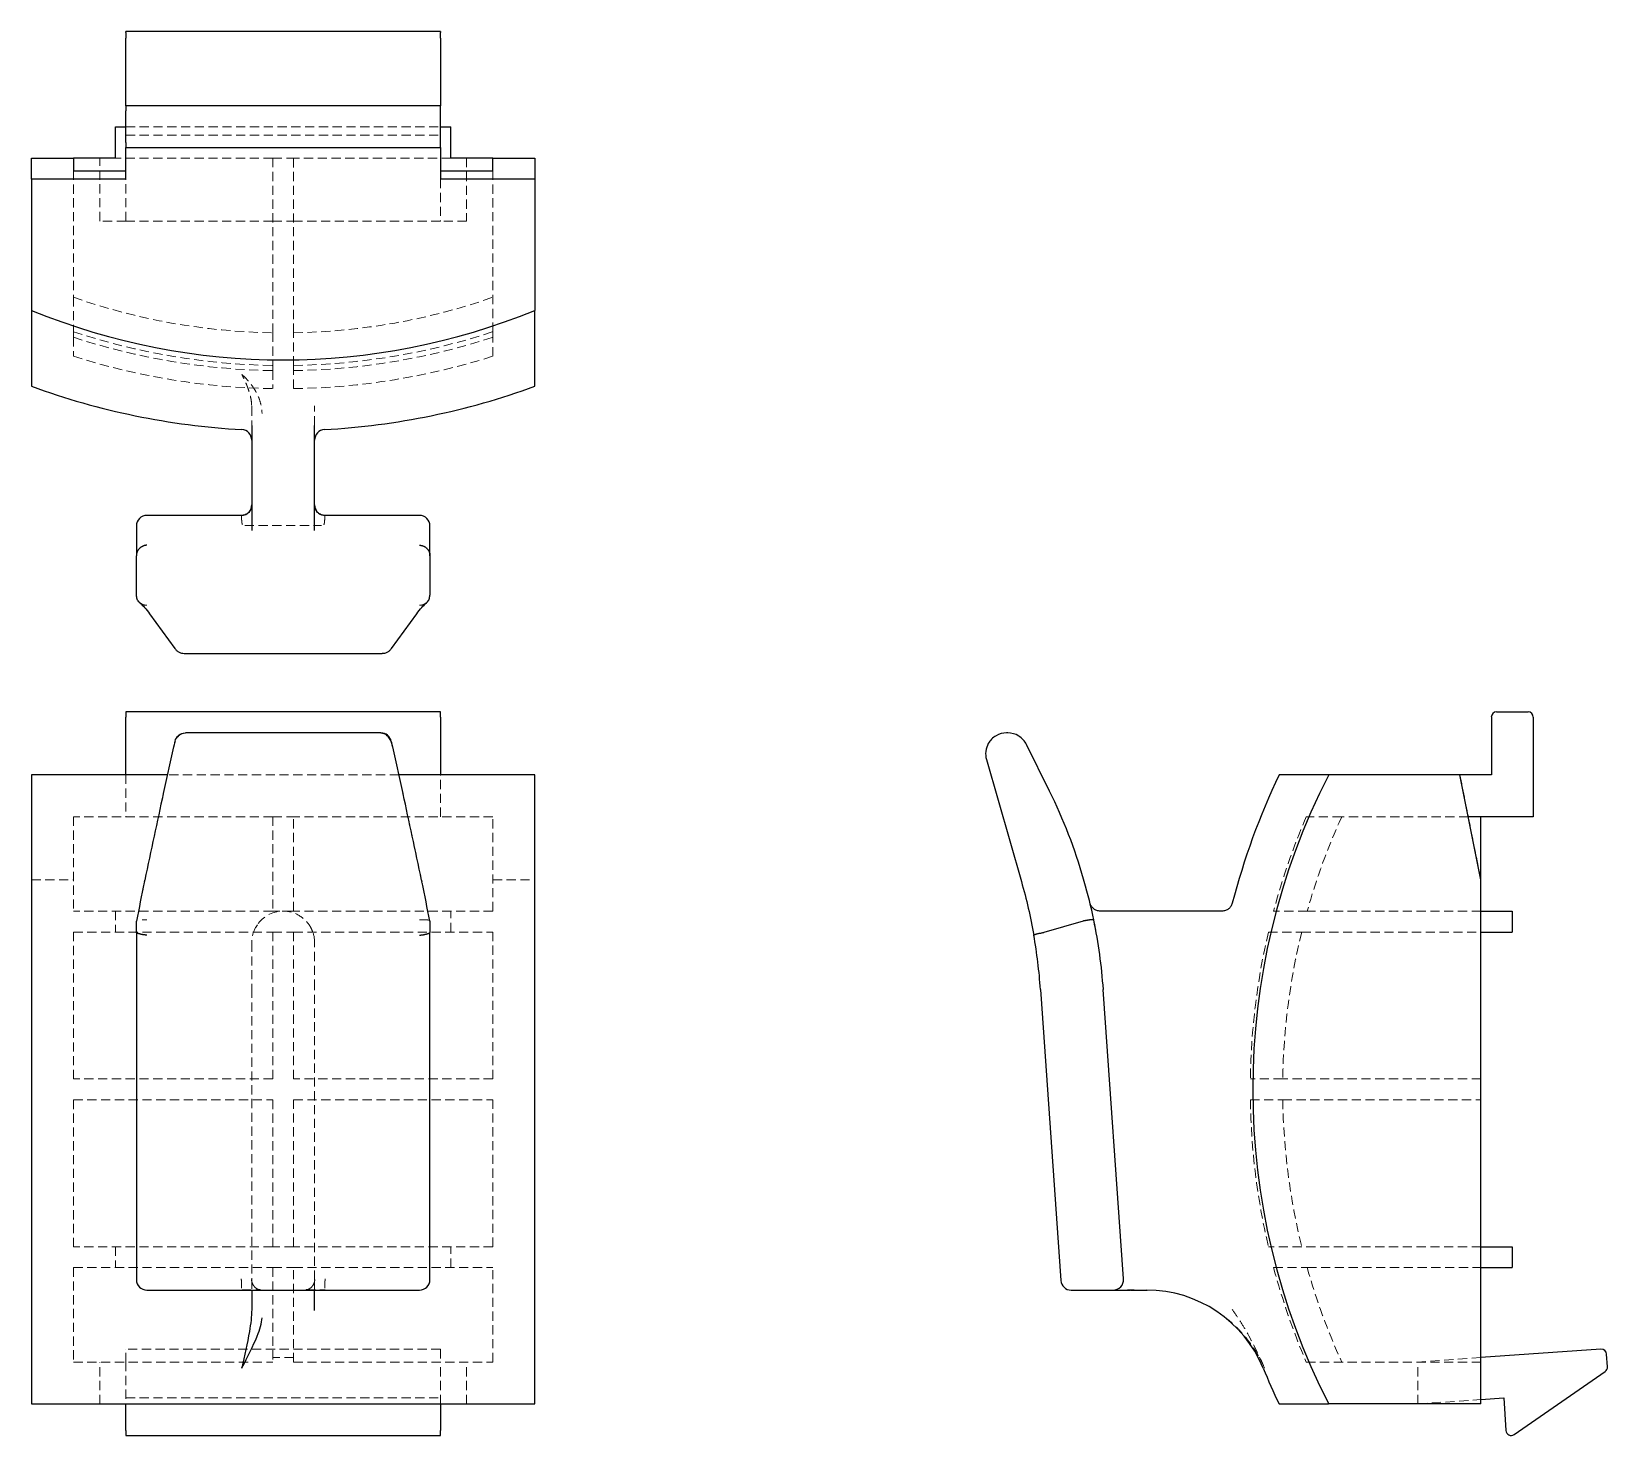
# Model space of a CAD drawing. Header units: millimetres. Extents: x 48 to 266, y 7 to 201.
import ezdxf

# ---------------------------------------------------------------- set-up
doc = ezdxf.new("R2010")
doc.units = ezdxf.units.MM
doc.linetypes.add('HIDDEN', pattern=[1.905, 1.27, -0.635])

msp = doc.modelspace()

# ---------------------------------------------------------------- linework, layer by layer
at = {"color": 7, "linetype": 'Continuous', "lineweight": 25}
for p, q in [((104.74, 201.03), (61.26, 201.03)), ((61.26, 200.9), (61.26, 201.03)), ((61.26, 201.03), (61.26, 201.03)), ((61.26, 200.9), (61.26, 200.13)), ((104.74, 201.03), (104.74, 200.9)), ((104.74, 201.03), (104.74, 201.03)), ((104.74, 200.13), (104.74, 200.9)), ((61.26, 190.77), (61.26, 200.13)), ((104.74, 200.13), (104.74, 190.77)), ((104.74, 190.77), (61.26, 190.77)), ((61.26, 190.77), (61.26, 190.05)), ((61.26, 185.7), (61.26, 190.05)), ((104.74, 190.05), (104.74, 190.77)), ((104.74, 185.7), (104.74, 190.05)), ((59.81, 187.87), (61.26, 187.87)), ((59.81, 183.53), (59.81, 187.87)), ((104.74, 187.87), (106.19, 187.87)), ((106.19, 183.53), (106.19, 187.87)), ((61.26, 185.7), (61.26, 184.98)), ((104.74, 184.98), (104.74, 185.7)), ((48.22, 180.63), (48.22, 183.53)), ((48.22, 183.53), (54.02, 183.53)), ((54.02, 183.53), (54.02, 181.79)), ((59.81, 183.53), (54.02, 183.53)), ((61.26, 184.98), (104.74, 184.98)), ((61.26, 180.63), (61.26, 184.98)), ((104.74, 184.98), (104.74, 180.63)), ((111.98, 183.53), (106.19, 183.53)), ((111.98, 181.79), (111.98, 183.53)), ((111.98, 183.53), (117.78, 183.53)), ((117.78, 183.53), (117.78, 180.63)), ((54.02, 181.79), (61.26, 181.79)), ((104.74, 181.79), (111.98, 181.79)), ((48.22, 180.63), (48.22, 162.49)), ((61.26, 180.63), (48.22, 180.63)), ((117.78, 180.63), (104.74, 180.63)), ((117.78, 180.63), (117.78, 162.49)), ((48.22, 162.49), (48.22, 152)), ((117.78, 152), (117.78, 162.49)), ((78.65, 146.59), (78.65, 132.07)), ((87.35, 132.07), (87.35, 146.59)), ((77.21, 134.15), (64.16, 134.15)), ((101.84, 134.15), (88.79, 134.15)), ((62.71, 132.7), (62.71, 129.9)), ((103.29, 129.9), (103.29, 132.7)), ((62.71, 129.9), (62.71, 128.58)), ((62.71, 123.14), (62.71, 128.56)), ((103.29, 128.58), (103.29, 129.9)), ((103.29, 128.56), (103.29, 123.14)), ((64.54, 120.57), (68.04, 115.74)), ((97.96, 115.74), (101.46, 120.57)), ((69.3, 115.08), (96.7, 115.08)), ((104.74, 107), (61.26, 107)), ((61.26, 107), (61.26, 106.28)), ((104.74, 106.28), (104.74, 107)), ((250.7, 107), (255.05, 107)), ((61.26, 98.31), (61.26, 106.28)), ((104.74, 106.28), (104.74, 98.31)), ((249.98, 106.28), (249.98, 98.31)), ((255.77, 106.28), (255.77, 92.51)), ((69.5, 104.1), (69.49, 104.1)), ((96.5, 104.1), (69.5, 104.1)), ((96.51, 104.1), (96.5, 104.1)), ((96.53, 104.05), (96.51, 104.1)), ((183.13, 104.1), (182.98, 104.1)), ((188.92, 96.04), (185.73, 102.49)), ((67.85, 102.16), (66.43, 95.71)), ((99.57, 95.71), (98.15, 102.16)), ((180.2, 100.4), (185.02, 83.56)), ((48.22, 98.31), (48.22, 11.36)), ((67, 98.31), (48.22, 98.31)), ((117.78, 98.31), (99, 98.31)), ((117.78, 11.36), (117.78, 98.31)), ((227.49, 98.31), (220.64, 98.31)), ((245.63, 98.31), (227.49, 98.31)), ((248.53, 83.81), (245.63, 98.31)), ((249.98, 98.31), (245.63, 98.31)), ((255.77, 92.51), (246.79, 92.51)), ((248.53, 83.81), (248.53, 92.51)), ((63.88, 83.77), (63.81, 83.46)), ((102.19, 83.46), (102.12, 83.77)), ((193.72, 83.56), (193.63, 83.88)), ((248.53, 11.36), (248.53, 83.81)), ((212.76, 79.47), (195.92, 79.47)), ((248.53, 79.47), (252.87, 79.47)), ((252.87, 79.47), (252.87, 76.57)), ((62.71, 76.53), (62.71, 78.09)), ((62.71, 76.53), (62.71, 68.75)), ((103.29, 78.09), (103.29, 76.53)), ((103.29, 68.75), (103.29, 76.53)), ((193.56, 78.09), (188.14, 76.53)), ((248.53, 76.57), (252.87, 76.57)), ((62.71, 68.75), (62.71, 28.54)), ((103.29, 28.54), (103.29, 68.75)), ((187.66, 68.64), (190.47, 28.44)), ((199.15, 28.64), (196.35, 68.64)), ((248.53, 33.09), (252.87, 33.09)), ((252.87, 33.09), (252.87, 30.2)), ((248.53, 30.2), (252.87, 30.2)), ((64.16, 27.09), (101.84, 27.09)), ((191.91, 27.09), (197.7, 27.09)), ((199.16, 27.1), (199.34, 27.1)), ((200.15, 27.09), (200.61, 27.09)), ((200.61, 27.09), (202.4, 27.09)), ((87.35, 24.28), (87.35, 24.42)), ((265.13, 18.92), (248.53, 17.76)), ((266.03, 16.49), (265.9, 18.25)), ((253.14, 7.13), (265.72, 15.85)), ((48.22, 11.36), (117.78, 11.36)), ((61.26, 7.67), (61.26, 11.36)), ((104.74, 11.36), (104.74, 7.67)), ((220.64, 11.36), (227.49, 11.36)), ((248.53, 11.36), (227.49, 11.36)), ((248.53, 11.97), (251.69, 12.19)), ((251.69, 12.19), (252, 7.67)), ((61.26, 7.67), (61.26, 7)), ((61.26, 7), (104.74, 7)), ((104.74, 7), (104.74, 7.67))]:
    msp.add_line(p, q, dxfattribs=at)
at = {"color": 7, "linetype": 'HIDDEN', "lineweight": 18}
for p, q in [((61.26, 187.87), (104.74, 187.87)), ((61.26, 186.69), (104.74, 186.69)), ((57.64, 174.83), (57.64, 183.53)), ((81.55, 183.53), (59.81, 183.53)), ((81.55, 183.53), (81.55, 159.39)), ((81.55, 183.53), (84.45, 183.53)), ((84.45, 159.39), (84.45, 183.53)), ((106.19, 183.53), (84.45, 183.53)), ((108.36, 183.53), (108.36, 174.83)), ((54.02, 181.79), (54.02, 164.29)), ((111.98, 181.79), (111.98, 164.29)), ((61.26, 174.83), (61.26, 180.63)), ((104.74, 180.63), (104.74, 174.83)), ((61.26, 174.83), (57.64, 174.83)), ((81.55, 174.83), (61.26, 174.83)), ((81.55, 174.83), (84.45, 174.83)), ((104.74, 174.83), (84.45, 174.83)), ((108.36, 174.83), (104.74, 174.83)), ((54.02, 164.29), (54.02, 159.53)), ((111.98, 159.53), (111.98, 164.29)), ((54.02, 159.53), (54.02, 158.77)), ((81.55, 159.39), (81.55, 154.88)), ((84.45, 154.88), (84.45, 159.39)), ((111.98, 158.77), (111.98, 159.53)), ((81.55, 154.88), (81.55, 154.16)), ((84.45, 154.88), (84.45, 154.16)), ((81.55, 154.16), (81.55, 151.67)), ((84.45, 151.67), (84.45, 154.16)), ((78.65, 149.17), (78.65, 149.28)), ((78.65, 149.17), (78.65, 146.59)), ((87.35, 149.28), (87.35, 149.17)), ((87.35, 146.59), (87.35, 149.17)), ((77.69, 132.74), (88.31, 132.74)), ((62.71, 128.56), (62.71, 128.58)), ((103.29, 128.58), (103.29, 128.56)), ((67.86, 102.15), (67.91, 102.24)), ((61.26, 98.31), (61.26, 92.51)), ((99, 98.31), (67, 98.31)), ((104.74, 92.51), (104.74, 98.31)), ((245.63, 98.31), (227.49, 98.31)), ((245.63, 98.31), (249.98, 98.31)), ((245.63, 98.31), (246.79, 92.51)), ((99.56, 95.7), (99.51, 95.79)), ((81.55, 92.51), (54.02, 92.51)), ((54.02, 92.51), (54.02, 79.47)), ((81.55, 92.51), (81.55, 79.47)), ((81.55, 92.51), (84.45, 92.51)), ((84.45, 79.47), (84.45, 92.51)), ((111.98, 92.51), (84.45, 92.51)), ((111.98, 79.47), (111.98, 92.51)), ((229.29, 92.51), (224.39, 92.51)), ((246.79, 92.51), (229.29, 92.51)), ((248.53, 83.81), (246.79, 92.51)), ((48.22, 83.81), (54.02, 83.81)), ((63.85, 83.52), (62.74, 78.14)), ((63.89, 83.77), (63.94, 83.83)), ((102.17, 83.45), (102.13, 83.51)), ((103.26, 78.14), (102.15, 83.52)), ((111.98, 83.81), (117.78, 83.81)), ((248.53, 79.47), (248.53, 83.81)), ((81.55, 79.47), (54.02, 79.47)), ((59.81, 79.47), (59.81, 76.57)), ((84.45, 79.47), (81.55, 79.47)), ((111.98, 79.47), (84.45, 79.47)), ((106.19, 76.57), (106.19, 79.47)), ((224.53, 79.47), (219.88, 79.47)), ((248.53, 79.47), (224.53, 79.47)), ((248.53, 79.47), (248.53, 76.57)), ((54.02, 76.57), (81.55, 76.57)), ((62.76, 78.15), (62.71, 78.09)), ((79.18, 77.17), (79.43, 77.59)), ((81.55, 76.57), (81.55, 56.28)), ((81.55, 76.57), (84.45, 76.57)), ((84.45, 56.28), (84.45, 76.57)), ((84.45, 76.57), (111.98, 76.57)), ((103.24, 78.15), (103.29, 78.09)), ((219.16, 76.57), (223.77, 76.57)), ((223.77, 76.57), (248.53, 76.57)), ((248.53, 56.28), (248.53, 76.57)), ((78.65, 75.12), (78.65, 68.75)), ((87.35, 68.75), (87.35, 75.12)), ((78.65, 68.75), (78.65, 28.54)), ((87.35, 28.54), (87.35, 68.75)), ((81.55, 56.28), (54.02, 56.28)), ((111.98, 56.28), (84.45, 56.28)), ((221.15, 56.28), (216.67, 56.28)), ((248.53, 56.28), (221.15, 56.28)), ((54.02, 53.38), (81.55, 53.38)), ((81.55, 53.38), (81.55, 33.09)), ((84.45, 53.38), (111.98, 53.38)), ((84.45, 33.09), (84.45, 53.38)), ((216.67, 53.38), (221.15, 53.38)), ((221.15, 53.38), (248.53, 53.38)), ((248.53, 33.09), (248.53, 53.38)), ((81.55, 33.09), (54.02, 33.09)), ((59.81, 33.09), (59.81, 30.2)), ((84.45, 33.09), (81.55, 33.09)), ((111.98, 33.09), (84.45, 33.09)), ((106.19, 30.2), (106.19, 33.09)), ((223.77, 33.09), (219.16, 33.09)), ((248.53, 33.09), (223.77, 33.09)), ((248.53, 33.09), (248.53, 30.2)), ((54.02, 30.2), (81.55, 30.2)), ((54.02, 30.2), (54.02, 17.15)), ((78.62, 28.56), (78.65, 28.54)), ((81.55, 30.2), (81.55, 17.15)), ((81.55, 30.2), (84.45, 30.2)), ((84.45, 30.2), (111.98, 30.2)), ((84.45, 17.15), (84.45, 30.2)), ((87.35, 28.54), (87.38, 28.56)), ((111.98, 17.15), (111.98, 30.2)), ((219.88, 30.2), (224.53, 30.2)), ((224.53, 30.2), (248.53, 30.2)), ((248.53, 17.76), (248.53, 30.2)), ((77.69, 27.09), (88.31, 27.09)), ((199.26, 27.09), (200.15, 27.09)), ((61.26, 17.15), (61.26, 18.92)), ((61.26, 18.92), (61.26, 18.92)), ((104.74, 18.92), (61.26, 18.92)), ((84.45, 17.76), (81.55, 17.76)), ((104.74, 18.92), (104.74, 17.15)), ((104.74, 18.92), (104.74, 18.92)), ((248.53, 17.76), (239.83, 17.15)), ((248.53, 17.76), (239.83, 17.15)), ((248.53, 17.76), (248.53, 17.15)), ((54.02, 17.15), (81.55, 17.15)), ((57.64, 11.36), (57.64, 17.15)), ((61.26, 17.15), (61.26, 11.36)), ((84.45, 17.15), (111.98, 17.15)), ((104.74, 11.36), (104.74, 17.15)), ((108.36, 11.36), (108.36, 17.15)), ((224.39, 17.15), (229.29, 17.15)), ((248.53, 17.15), (229.29, 17.15)), ((239.83, 11.36), (239.83, 17.15)), ((248.53, 17.15), (248.53, 11.36)), ((61.26, 12.19), (104.74, 12.19)), ((239.83, 11.36), (248.53, 11.97))]:
    msp.add_line(p, q, dxfattribs=at)
at = {"color": 7, "linetype": 'HIDDEN', "lineweight": 18, "flags": 128}
for points in [[(54.02, 158.77), (54.02, 158.2), (54.02, 157.69), (54.02, 157.26), (54.02, 156.89), (54.02, 156.6), (54.02, 156.38), (54.02, 156.23), (54.02, 156.15)], [(111.98, 156.15), (111.98, 156.23), (111.98, 156.38), (111.98, 156.6), (111.98, 156.89), (111.98, 157.26), (111.98, 157.69), (111.98, 158.2), (111.98, 158.77)], [(54.02, 76.57), (54.02, 74.07), (54.02, 71.56), (54.02, 69.03), (54.02, 66.5), (54.02, 63.95), (54.02, 61.4), (54.02, 58.84), (54.02, 56.28)], [(111.98, 56.28), (111.98, 58.84), (111.98, 61.4), (111.98, 63.95), (111.98, 66.5), (111.98, 69.03), (111.98, 71.56), (111.98, 74.07), (111.98, 76.57)], [(54.02, 53.38), (54.02, 50.82), (54.02, 48.26), (54.02, 45.71), (54.02, 43.16), (54.02, 40.63), (54.02, 38.1), (54.02, 35.59), (54.02, 33.09)], [(111.98, 33.09), (111.98, 35.59), (111.98, 38.1), (111.98, 40.63), (111.98, 43.16), (111.98, 45.71), (111.98, 48.26), (111.98, 50.82), (111.98, 53.38)]]:
    msp.add_lwpolyline(points, dxfattribs=at)
at = {"color": 7, "linetype": 'HIDDEN', "lineweight": 18}
for centre, radius, start, end in [((83, 247.29), 87.91, 250.75, 269.0555), ((83, 247.29), 87.91, 270.9445, 289.25), ((83, 247.29), 92.42, 251.7229, 269.1015), ((83, 247.29), 92.42, 270.8985, 288.2771), ((83, 247.29), 93.14, 251.87, 269.1085), ((83, 247.29), 93.14, 270.8915, 288.13), ((83, 247.29), 95.63, 252.3582, 269.1317), ((83, 247.29), 95.63, 270.8683, 287.6418), ((312.29, 54.83), 95.63, 156.7973, 165.072), ((312.29, 54.83), 91.15, 155.5829, 164.3188), ((312.29, 54.83), 95.63, 166.8619, 179.1317), ((312.29, 54.83), 91.15, 166.2028, 179.089), ((312.29, 54.83), 95.63, 180.8683, 193.1381), ((312.29, 54.83), 91.15, 180.911, 193.7972), ((312.29, 54.83), 95.63, 194.928, 203.2027), ((312.29, 54.83), 91.15, 195.6812, 204.4171)]:
    msp.add_arc(centre, radius, start, end, dxfattribs=at)
at = {"color": 7, "linetype": 'Continuous', "lineweight": 25}
for centre, radius, start, end in [((83, 247.29), 91.65, 247.6989, 292.3011), ((83, 247.29), 101.44, 249.949, 266.7704), ((83, 247.29), 101.44, 273.2296, 290.051), ((77.2, 144.56), 1.45, 360, 86.7704), ((88.8, 144.56), 1.45, 93.2296, 180), ((64.16, 132.7), 1.45, 90, 180), ((101.84, 132.7), 1.45, 0, 90), ((250.7, 106.28), 0.725, 90, 180), ((255.05, 106.28), 0.725, 0, 90), ((312.29, 54.83), 101.44, 154.6231, 165.3145), ((312.29, 54.83), 95.29, 152.8563, 207.1437), ((124.07, 63.59), 72.46, 11.669, 16), ((124.07, 63.59), 72.46, 4, 11.669), ((115.38, 63.59), 72.46, 4, 9.9737), ((64.16, 28.54), 1.45, 180, 270), ((101.84, 28.54), 1.45, 270, 0), ((191.91, 28.54), 1.45, 184, 270), ((197.7, 28.54), 1.45, 270, 4), ((202.36, 9.7), 17.39, 22.3201, 90), ((265.18, 18.2), 0.725, 4, 94), ((312.29, 54.83), 101.44, 202.3201, 205.3769), ((265.3, 16.44), 0.725, 304.7242, 4), ((252.72, 7.72), 0.725, 184, 304.7242)]:
    msp.add_arc(centre, radius, start, end, dxfattribs=at)
for centre, major_axis, start_param, end_param in [((67.79, 101.48), (0.28, 1.45), 0.010249, 1.121562), ((98.21, 101.48), (-0.28, 1.45), 5.161623, 6.272936), ((63.88, 64.18), (13.69, 71), 1.121562, 1.301793), ((102.12, 64.18), (-13.69, 71), 4.981392, 5.161623), ((63.81, 63.86), (13.69, 71), 1.301793, 1.379371), ((102.19, 63.86), (-13.69, 71), 4.903815, 4.981392)]:
    msp.add_ellipse(centre, major_axis=major_axis, ratio=0.053157, start_param=start_param, end_param=end_param, dxfattribs=at)
at = {"color": 7, "linetype": 'HIDDEN', "lineweight": 18}
for points, knots in [([(78.64, 149.4), (78.63, 149.57), (78.61, 150.03), (78.44, 150.77), (78.25, 151.4), (78.08, 151.87), (77.97, 152.17), (77.83, 152.5), (77.67, 152.86), (77.48, 153.24), (77.35, 153.49), (77.29, 153.62)], [0, 0, 0, 0, 0.098818, 0.26957, 0.467291, 0.531885, 0.606165, 0.690119, 0.783741, 0.887031, 1, 1, 1, 1]), ([(77.29, 153.62), (77.29, 153.62), (77.29, 153.62), (78.08, 152.92), (79.13, 151.71), (79.93, 149.67), (80.07, 148.74), (80.08, 148.26)], [-0.0009775, -0.0009775, -0.0009775, -0.0009775, 0, 0, 0.2068121, 0.2757495, 0.3446869, 0.3446869, 0.3446869, 0.3446869]), ([(77.22, 134.15), (77.22, 134.14), (77.22, 134.14), (77.23, 134.12), (77.23, 134.06), (77.24, 133.95), (77.25, 133.72), (77.27, 133.41), (77.3, 133.1), (77.35, 132.91), (77.42, 132.79), (77.55, 132.75), (77.64, 132.75), (77.69, 132.74)], [0, 0, 0, 0, 0.03928, 0.085568, 0.138862, 0.300296, 0.411778, 0.630912, 0.767339, 0.835461, 0.883404, 0.930996, 1, 1, 1, 1]), ([(88.78, 134.13), (88.78, 134.11), (88.77, 134.07), (88.76, 133.86), (88.74, 133.59), (88.72, 133.3), (88.69, 133.05), (88.65, 132.9), (88.6, 132.82), (88.54, 132.78), (88.45, 132.75), (88.37, 132.75), (88.31, 132.74)], [0, 0, 0, 0, 0.179115, 0.356781, 0.500186, 0.668889, 0.778269, 0.832391, 0.872586, 0.896497, 0.924898, 1, 1, 1, 1]), ([(64.16, 121.74), (64.05, 121.74), (63.83, 121.75), (63.49, 121.87), (63.31, 122.01), (63.2, 122.09)], [0, 0, 0, 0, 0.329442, 0.616395, 1, 1, 1, 1]), ([(101.84, 121.74), (101.95, 121.74), (102.17, 121.75), (102.51, 121.87), (102.69, 122.01), (102.8, 122.09)], [0, 0, 0, 0, 0.329496, 0.616466, 1, 1, 1, 1]), ([(69.47, 104.07), (69.37, 104.07), (69.17, 104.05), (68.79, 103.9), (68.41, 103.57), (68.11, 103), (67.96, 102.51), (67.88, 102.25)], [0, 0, 0, 0, 0.107163, 0.214499, 0.445996, 0.709385, 1, 1, 1, 1]), ([(66.47, 95.8), (66.24, 94.74), (65.79, 92.69), (65.13, 89.62), (64.51, 86.69), (64.11, 84.76), (63.91, 83.83)], [0, 0, 0, 0, 0.2733591, 0.5311638, 0.7733848, 1, 1, 1, 1]), ([(102.09, 83.83), (101.85, 84.95), (101.4, 87.13), (100.74, 90.24), (100.12, 93.11), (99.72, 94.92), (99.53, 95.8)], [0, 0, 0, 0, 0.273491, 0.531329, 0.773501, 1, 1, 1, 1]), ([(87.35, 75.12), (87.35, 75.77), (87.05, 77.06), (85.82, 78.62), (84.01, 79.5), (81.3, 79.51), (79.08, 77.72), (78.65, 75.77), (78.65, 75.12)], [0, 0, 0, 0, 0.0905967, 0.1811935, 0.2717902, 0.3623869, 0.5435804, 0.6341771, 0.6341771, 0.6341771, 0.6341771]), ([(195.64, 74.89), (195.58, 75.26), (195.46, 76.01), (195.26, 77.08), (195.07, 78.06), (194.89, 78.92), (194.73, 79.64), (194.6, 80.17), (194.52, 80.51), (194.51, 80.55), (194.51, 80.57)], [0, 0, 0, 0, 0.124622, 0.249698, 0.373579, 0.500137, 0.625681, 0.752632, 0.878471, 1, 1, 1, 1]), ([(64.16, 78.25), (64.12, 78.25), (64.04, 78.26), (63.92, 78.26), (63.81, 78.27), (63.7, 78.28), (63.6, 78.28), (63.53, 78.28), (63.5, 78.28)], [0, 0, 0, 0, 0.174807, 0.346329, 0.514631, 0.679708, 0.841517, 1, 1, 1, 1]), ([(86.55, 77.62), (86.6, 77.54), (86.73, 77.36), (86.94, 76.99), (87.04, 76.68), (87.1, 76.5)], [0, 0, 0, 0, 0.222779, 0.547617, 1, 1, 1, 1]), ([(101.84, 78.25), (101.88, 78.25), (101.96, 78.26), (102.08, 78.26), (102.19, 78.27), (102.3, 78.27), (102.4, 78.28), (102.5, 78.27), (102.6, 78.27), (102.68, 78.27), (102.76, 78.26), (102.84, 78.26), (102.91, 78.25), (102.97, 78.24), (103.03, 78.23), (103.08, 78.22), (103.12, 78.21), (103.16, 78.2), (103.19, 78.19), (103.21, 78.18), (103.22, 78.17)], [0, 0, 0, 0, 0.066065, 0.130891, 0.194479, 0.256829, 0.317941, 0.377815, 0.436453, 0.493855, 0.55002, 0.60495, 0.658645, 0.711107, 0.762334, 0.81233, 0.861093, 0.908625, 0.954927, 1, 1, 1, 1]), ([(77.2, 28.64), (77.21, 28.64), (77.21, 28.63), (77.21, 28.6), (77.21, 28.55), (77.22, 28.49), (77.22, 28.42), (77.22, 28.33), (77.23, 28.22), (77.23, 28.02), (77.24, 27.79), (77.25, 27.48), (77.27, 27.25), (77.3, 27.14), (77.35, 27.1), (77.42, 27.09), (77.55, 27.09), (77.64, 27.09), (77.69, 27.09)], [0, 0, 0, 0, 0.004357, 0.014954, 0.031847, 0.055046, 0.084555, 0.120374, 0.162504, 0.210943, 0.358864, 0.461015, 0.661806, 0.786814, 0.849234, 0.893164, 0.936772, 1, 1, 1, 1]), ([(78.94, 27.68), (78.85, 27.81), (78.69, 28.08), (78.64, 28.4), (78.62, 28.56)], [0, 0, 0, 0, 0.500245, 1, 1, 1, 1]), ([(79.81, 27.15), (79.72, 27.16), (79.44, 27.2), (79.05, 27.5), (78.72, 27.97), (78.67, 28.35), (78.65, 28.54)], [0, 0, 0, 0, 0.137765, 0.425177, 0.712588, 1, 1, 1, 1]), ([(78.65, 28.54), (78.65, 28.51), (78.65, 28.46), (78.65, 27.96), (78.65, 27.52), (78.65, 27.13), (78.65, 27.09)], [0, 0, 0, 0, 0.321559, 0.643136, 0.964784, 1, 1, 1, 1]), ([(86.19, 27.15), (86.28, 27.16), (86.56, 27.2), (86.95, 27.5), (87.28, 27.97), (87.33, 28.35), (87.35, 28.54)], [0, 0, 0, 0, 0.137675, 0.425117, 0.712558, 1, 1, 1, 1]), ([(87.38, 28.56), (87.36, 28.4), (87.31, 28.08), (87.15, 27.81), (87.06, 27.68)], [0, 0, 0, 0, 0.499722, 1, 1, 1, 1]), ([(87.35, 27.09), (87.35, 27.31), (87.35, 27.87), (87.35, 28.41), (87.35, 28.5), (87.35, 28.54)], [0, 0, 0, 0, 0.239168, 0.619614, 1, 1, 1, 1]), ([(88.8, 28.64), (88.79, 28.64), (88.79, 28.62), (88.79, 28.57), (88.79, 28.5), (88.78, 28.4), (88.78, 28.27), (88.77, 28.12), (88.77, 27.95), (88.76, 27.76), (88.75, 27.57), (88.74, 27.36), (88.72, 27.21), (88.69, 27.13), (88.65, 27.1), (88.6, 27.1), (88.55, 27.09), (88.48, 27.09), (88.4, 27.09), (88.34, 27.09), (88.31, 27.09), (88.31, 27.09)], [0, 0, 0, 0, 0.006522, 0.023764, 0.051759, 0.090517, 0.140054, 0.200381, 0.271466, 0.35321, 0.445494, 0.54844, 0.702403, 0.799152, 0.847937, 0.884241, 0.905039, 0.92807, 0.96694, 0.997578, 1, 1, 1, 1]), ([(199.15, 28.64), (199.15, 28.64), (199.15, 28.64), (199.15, 28.63), (199.15, 28.62), (199.15, 28.55), (199.15, 28.41), (199.12, 28.29), (199.09, 28.23)], [0, 0, 0, 0, 0.001781, 0.012221, 0.038861, 0.136448, 0.50947, 1, 1, 1, 1]), ([(77.33, 27.12), (77.62, 27.12), (78.26, 27.12), (79.09, 27.12), (79.7, 27.12), (79.78, 27.12), (79.82, 27.12)], [0, 0, 0, 0, 0.225176, 0.48271, 0.740649, 1, 1, 1, 1]), ([(86.18, 27.12), (86.22, 27.12), (86.31, 27.12), (86.91, 27.12), (87.77, 27.12), (88.46, 27.12), (88.8, 27.12)], [0, 0, 0, 0, 0.250779, 0.501013, 0.750331, 1, 1, 1, 1]), ([(198.06, 27.09), (198.17, 27.09), (198.44, 27.09), (198.84, 27.1), (199.13, 27.1), (199.16, 27.1)], [0, 0, 0, 0, 0.40079, 0.936314, 1, 1, 1, 1]), ([(198.2, 27.09), (198.19, 27.09), (198.11, 27.09), (198.09, 27.09), (198.06, 27.09)], [0, 0, 0, 0, 0.129929, 1, 1, 1, 1]), ([(199.03, 28), (199.03, 27.97), (199.02, 27.94), (199.01, 27.91), (199, 27.91)], [0, 0, 0, 0, 0.8708069, 1, 1, 1, 1]), ([(199.34, 27.1), (199.5, 27.1), (199.9, 27.11), (200.34, 27.12), (200.61, 27.12)], [0, 0, 0, 0, 0.397017, 1, 1, 1, 1]), ([(214.17, 24.42), (214.51, 23.95), (215.19, 22.95), (216.77, 20.32), (217.88, 18.05), (218.62, 16.32), (218.62, 16.31), (218.62, 16.31)], [-0.0009775, -0.0009775, -0.0009775, -0.0009775, 0.0679599, 0.1368973, 0.3437094, 0.3437094, 0.3446869, 0.3446869, 0.3446869, 0.3446869]), ([(218.62, 16.31), (218.62, 16.31), (218.62, 16.32), (217.92, 17.89), (216.71, 19.87), (214.67, 22.08), (213.74, 22.9), (213.26, 23.28)], [-0.0009775, -0.0009775, -0.0009775, -0.0009775, 0, 0, 0.2068121, 0.2757495, 0.3446869, 0.3446869, 0.3446869, 0.3446869])]:
    msp.add_open_spline(points, degree=3, knots=knots, dxfattribs=at)
at = {"color": 7, "linetype": 'Continuous', "lineweight": 25}
for points, knots in [([(78.68, 135.61), (78.66, 135.41), (78.61, 135.03), (78.27, 134.54), (77.78, 134.2), (77.4, 134.15), (77.2, 134.13)], [0, 0, 0, 0, 0.252171, 0.502487, 0.751643, 1, 1, 1, 1]), ([(77.2, 134.15), (77.64, 134.15), (78.39, 134.51), (78.65, 135.28), (78.65, 135.61)], [-1.570796, -1.570796, -1.570796, -1.570796, -0.673198, 0, 0, 0, 0]), ([(88.8, 134.13), (88.6, 134.15), (88.22, 134.2), (87.73, 134.54), (87.39, 135.03), (87.34, 135.41), (87.32, 135.61)], [0, 0, 0, 0, 0.248767, 0.497725, 0.748378, 1, 1, 1, 1]), ([(87.35, 135.61), (87.35, 135.17), (87.71, 134.41), (88.47, 134.15), (88.8, 134.15)], [0, 0, 0, 0, 0.897598, 1.570796, 1.570796, 1.570796, 1.570796]), ([(77.2, 134.15), (77.21, 134.15), (77.21, 134.15), (77.21, 134.15), (77.21, 134.15), (77.22, 134.15), (77.22, 134.15), (77.22, 134.15)], [0, 0, 0, 0, 0.0515917, 0.1769411, 0.3767255, 0.6510661, 1, 1, 1, 1]), ([(88.8, 134.15), (88.8, 134.15), (88.8, 134.15), (88.79, 134.15), (88.79, 134.15), (88.79, 134.15), (88.79, 134.15), (88.78, 134.16), (88.78, 134.14), (88.78, 134.13)], [0, 0, 0, 0, 0.002678, 0.006493, 0.0178, 0.055638, 0.193141, 0.716573, 1, 1, 1, 1]), ([(64.16, 130.03), (64.12, 130.03), (64.04, 130.02), (63.92, 130.01), (63.81, 129.98), (63.7, 129.95), (63.6, 129.9), (63.5, 129.86), (63.4, 129.8), (63.32, 129.75), (63.24, 129.68), (63.16, 129.62), (63.09, 129.55), (63.03, 129.47), (62.97, 129.4), (62.92, 129.32), (62.88, 129.25), (62.84, 129.17), (62.81, 129.09), (62.78, 129.01), (62.76, 128.94), (62.74, 128.86), (62.73, 128.79), (62.72, 128.72), (62.71, 128.65), (62.71, 128.6), (62.71, 128.58)], [0, 0, 0, 0, 0.053136, 0.105274, 0.156433, 0.206612, 0.255797, 0.303971, 0.351119, 0.39723, 0.442303, 0.486349, 0.52939, 0.571451, 0.612549, 0.652687, 0.691861, 0.730064, 0.767286, 0.80352, 0.838758, 0.872998, 0.906238, 0.938481, 0.969733, 1, 1, 1, 1]), ([(101.84, 130.03), (101.88, 130.03), (101.96, 130.02), (102.09, 130), (102.2, 129.98), (102.32, 129.94), (102.43, 129.9), (102.53, 129.85), (102.62, 129.79), (102.71, 129.73), (102.79, 129.66), (102.87, 129.59), (102.94, 129.51), (103, 129.44), (103.06, 129.36), (103.1, 129.28), (103.15, 129.2), (103.18, 129.12), (103.21, 129.04), (103.24, 128.96), (103.26, 128.88), (103.27, 128.8), (103.28, 128.73), (103.29, 128.65), (103.29, 128.6), (103.29, 128.58)], [0, 0, 0, 0, 0.055362, 0.10964, 0.162836, 0.214948, 0.265977, 0.315925, 0.36479, 0.412574, 0.459277, 0.5049, 0.549443, 0.592906, 0.635291, 0.676598, 0.716827, 0.755981, 0.794059, 0.831062, 0.866992, 0.901849, 0.935636, 0.968352, 1, 1, 1, 1]), ([(63.2, 122.09), (63.18, 122.1), (63.01, 122.22), (62.79, 122.57), (62.74, 122.93), (62.71, 123.11)], [0, 0, 0, 0, 0.054677, 0.539596, 1, 1, 1, 1]), ([(63.19, 122.09), (63.41, 121.88), (63.85, 121.47), (64.31, 120.87), (64.54, 120.57)], [0, 0, 0, 0, 0.499565, 1, 1, 1, 1]), ([(101.46, 120.57), (101.69, 120.87), (102.15, 121.47), (102.59, 121.88), (102.81, 122.09)], [0, 0, 0, 0, 0.500435, 1, 1, 1, 1]), ([(102.8, 122.09), (102.82, 122.1), (102.99, 122.22), (103.21, 122.57), (103.26, 122.93), (103.29, 123.11)], [0, 0, 0, 0, 0.054674, 0.539638, 1, 1, 1, 1]), ([(68.05, 115.74), (68.13, 115.64), (68.3, 115.44), (68.62, 115.23), (68.96, 115.1), (69.2, 115.1), (69.32, 115.09)], [0, 0, 0, 0, 0.246921, 0.496885, 0.748675, 1, 1, 1, 1]), ([(96.68, 115.1), (96.8, 115.1), (97.04, 115.11), (97.38, 115.23), (97.7, 115.44), (97.87, 115.64), (97.95, 115.74)], [0, 0, 0, 0, 0.2515004, 0.5032389, 0.753086, 1, 1, 1, 1]), ([(69.3, 115.09), (69.3, 115.08), (69.3, 115.07), (69.31, 115.09), (69.32, 115.11)], [0, 0, 0, 0, 0.08465, 1, 1, 1, 1]), ([(96.68, 115.11), (96.69, 115.09), (96.7, 115.07), (96.7, 115.08), (96.7, 115.09)], [0, 0, 0, 0, 0.915993, 1, 1, 1, 1]), ([(97.93, 102.93), (97.87, 103.25), (97.69, 103.56), (97.18, 103.98), (96.85, 104.1), (96.51, 104.1)], [0, 0, 0, 0, 0.5, 0.5, 1, 1, 1, 1]), ([(98.12, 102.25), (98.07, 102.43), (97.98, 102.79), (97.73, 103.36), (97.36, 103.77), (96.93, 104.01), (96.66, 104.05), (96.53, 104.07)], [0, 0, 0, 0, 0.212227, 0.437561, 0.69729, 0.843368, 1, 1, 1, 1]), ([(182.98, 104.1), (182.47, 104.1), (181.45, 103.83), (180.15, 102.51), (179.98, 101.14), (180.2, 100.4)], [-1.570796, -1.570796, -1.570796, -1.570796, -1.042211, -0.513625, 0.279253, 0.279253, 0.279253, 0.279253]), ([(195.92, 79.47), (195.76, 79.48), (195.43, 79.51), (195, 79.76), (194.67, 80.12), (194.56, 80.42), (194.51, 80.58)], [0, 0, 0, 0, 0.249951, 0.499937, 0.749743, 1, 1, 1, 1]), ([(214.16, 80.55), (214.11, 80.4), (214, 80.1), (213.66, 79.75), (213.24, 79.51), (212.92, 79.48), (212.76, 79.47)], [0, 0, 0, 0, 0.250086, 0.499885, 0.749929, 1, 1, 1, 1]), ([(64.16, 76.14), (64.12, 76.14), (64.04, 76.15), (63.93, 76.17), (63.82, 76.18), (63.72, 76.19), (63.62, 76.21), (63.53, 76.22), (63.45, 76.24), (63.38, 76.25), (63.31, 76.27), (63.25, 76.28), (63.2, 76.3), (63.11, 76.32), (62.99, 76.35), (62.87, 76.4), (62.78, 76.44), (62.73, 76.49), (62.72, 76.51), (62.71, 76.53)], [0, 0, 0, 0, 0.053966, 0.1057, 0.155203, 0.202473, 0.247512, 0.290319, 0.330894, 0.369238, 0.40535, 0.439231, 0.470881, 0.5003, 0.604446, 0.706471, 0.806393, 0.904229, 1, 1, 1, 1]), ([(101.84, 76.14), (101.88, 76.14), (101.96, 76.15), (102.07, 76.17), (102.18, 76.18), (102.28, 76.2), (102.38, 76.21), (102.47, 76.23), (102.55, 76.24), (102.62, 76.26), (102.69, 76.27), (102.75, 76.28), (102.8, 76.3), (102.89, 76.32), (103.01, 76.35), (103.13, 76.4), (103.22, 76.44), (103.27, 76.49), (103.28, 76.51), (103.29, 76.53)], [0, 0, 0, 0, 0.053815, 0.105427, 0.154853, 0.202091, 0.24713, 0.289958, 0.330566, 0.36895, 0.405108, 0.439047, 0.470774, 0.500298, 0.603966, 0.705839, 0.80586, 0.903915, 1, 1, 1, 1]), ([(186.74, 76.14), (186.74, 76.14), (186.74, 76.15), (186.75, 76.17), (186.77, 76.18), (186.8, 76.2), (186.83, 76.21), (186.87, 76.23), (186.91, 76.24), (186.95, 76.26), (186.99, 76.27), (187.04, 76.28), (187.08, 76.3), (187.16, 76.32), (187.29, 76.35), (187.48, 76.4), (187.69, 76.44), (187.9, 76.49), (188.04, 76.51), (188.11, 76.53)], [0, 0, 0, 0, 0.053815, 0.105427, 0.154853, 0.202091, 0.24713, 0.289958, 0.330566, 0.36895, 0.405108, 0.439047, 0.470774, 0.500298, 0.603966, 0.705839, 0.80586, 0.903915, 1, 1, 1, 1]), ([(195.03, 78.25), (195.03, 78.25), (195.02, 78.26), (195, 78.26), (194.98, 78.27), (194.94, 78.27), (194.9, 78.28), (194.85, 78.27), (194.79, 78.27), (194.73, 78.27), (194.66, 78.26), (194.59, 78.25), (194.51, 78.25), (194.44, 78.24), (194.36, 78.23), (194.28, 78.21), (194.2, 78.2), (194.12, 78.19), (194.04, 78.18), (193.96, 78.16), (193.88, 78.15), (193.8, 78.14), (193.73, 78.12), (193.65, 78.11), (193.6, 78.1), (193.58, 78.09)], [0, 0, 0, 0, 0.055362, 0.10964, 0.162836, 0.214948, 0.265977, 0.315925, 0.36479, 0.412574, 0.459277, 0.5049, 0.549443, 0.592906, 0.635291, 0.676598, 0.716827, 0.755981, 0.794059, 0.831062, 0.866992, 0.901849, 0.935636, 0.968352, 1, 1, 1, 1]), ([(78.65, 27.09), (78.65, 26.75), (78.65, 26.03), (78.65, 24.97), (78.65, 24.42)], [0, 0, 0, 0, 0.475674, 1, 1, 1, 1]), ([(87.35, 24.42), (87.35, 24.88), (87.35, 25.82), (87.35, 26.68), (87.35, 27.02), (87.35, 27.09)], [0, 0, 0, 0, 0.442573, 0.885172, 1, 1, 1, 1]), ([(197.74, 27.09), (197.82, 27.09), (198, 27.09), (198.52, 27.09), (198.86, 27.09), (199.26, 27.09)], [0, 0, 0, 0, 0.5, 0.5, 1, 1, 1, 1]), ([(199.32, 27.09), (199.33, 27.09), (199.55, 27.09), (199.81, 27.09), (200.04, 27.09)], [0, 0, 0, 0, 0.0778808, 1, 1, 1, 1]), ([(78.65, 24.42), (78.65, 23.95), (78.58, 22.95), (78.19, 20.32), (77.67, 18.05), (77.29, 16.32), (77.29, 16.31), (77.29, 16.31)], [-0.0009775, -0.0009775, -0.0009775, -0.0009775, 0.0679599, 0.1368973, 0.3437094, 0.3437094, 0.3446869, 0.3446869, 0.3446869, 0.3446869]), ([(77.29, 16.31), (77.29, 16.31), (77.29, 16.32), (78.08, 17.89), (79.13, 19.87), (79.93, 22.08), (80.07, 22.9), (80.08, 23.28)], [-0.0009775, -0.0009775, -0.0009775, -0.0009775, 0, 0, 0.2068121, 0.2757495, 0.3446869, 0.3446869, 0.3446869, 0.3446869])]:
    msp.add_open_spline(points, degree=3, knots=knots, dxfattribs=at)
for points in [[(62.71, 128.58), (62.71, 128.57), (62.71, 128.57), (62.71, 128.56)], [(103.29, 128.56), (103.29, 128.57), (103.29, 128.57), (103.29, 128.58)], [(62.71, 123.11), (62.71, 123.12), (62.71, 123.13), (62.71, 123.14)], [(103.29, 123.14), (103.29, 123.13), (103.29, 123.12), (103.29, 123.11)], [(68.07, 102.93), (68.13, 103.25), (68.49, 103.86), (69.15, 104.1), (69.49, 104.1)], [(185.73, 102.49), (185.49, 102.97), (184.74, 103.8), (183.67, 104.1), (183.13, 104.1)], [(193.63, 83.88), (192.43, 88.06), (190.85, 92.14), (188.92, 96.04)], [(185.02, 83.56), (185.73, 81.12), (186.3, 78.64), (186.74, 76.14)], [(62.71, 78.09), (62.71, 78.09), (62.71, 78.09), (62.71, 78.09)], [(62.71, 76.53), (62.71, 76.53), (62.71, 76.53), (62.71, 76.53)], [(103.29, 78.09), (103.29, 78.09), (103.29, 78.09), (103.29, 78.09)], [(103.29, 76.53), (103.29, 76.53), (103.29, 76.53), (103.29, 76.53)], [(188.14, 76.53), (188.13, 76.53), (188.12, 76.53), (188.11, 76.53)], [(193.56, 78.09), (193.57, 78.09), (193.57, 78.09), (193.58, 78.09)]]:
    msp.add_open_spline(points, degree=3, dxfattribs=at)

doc.saveas('drawing.dxf')
